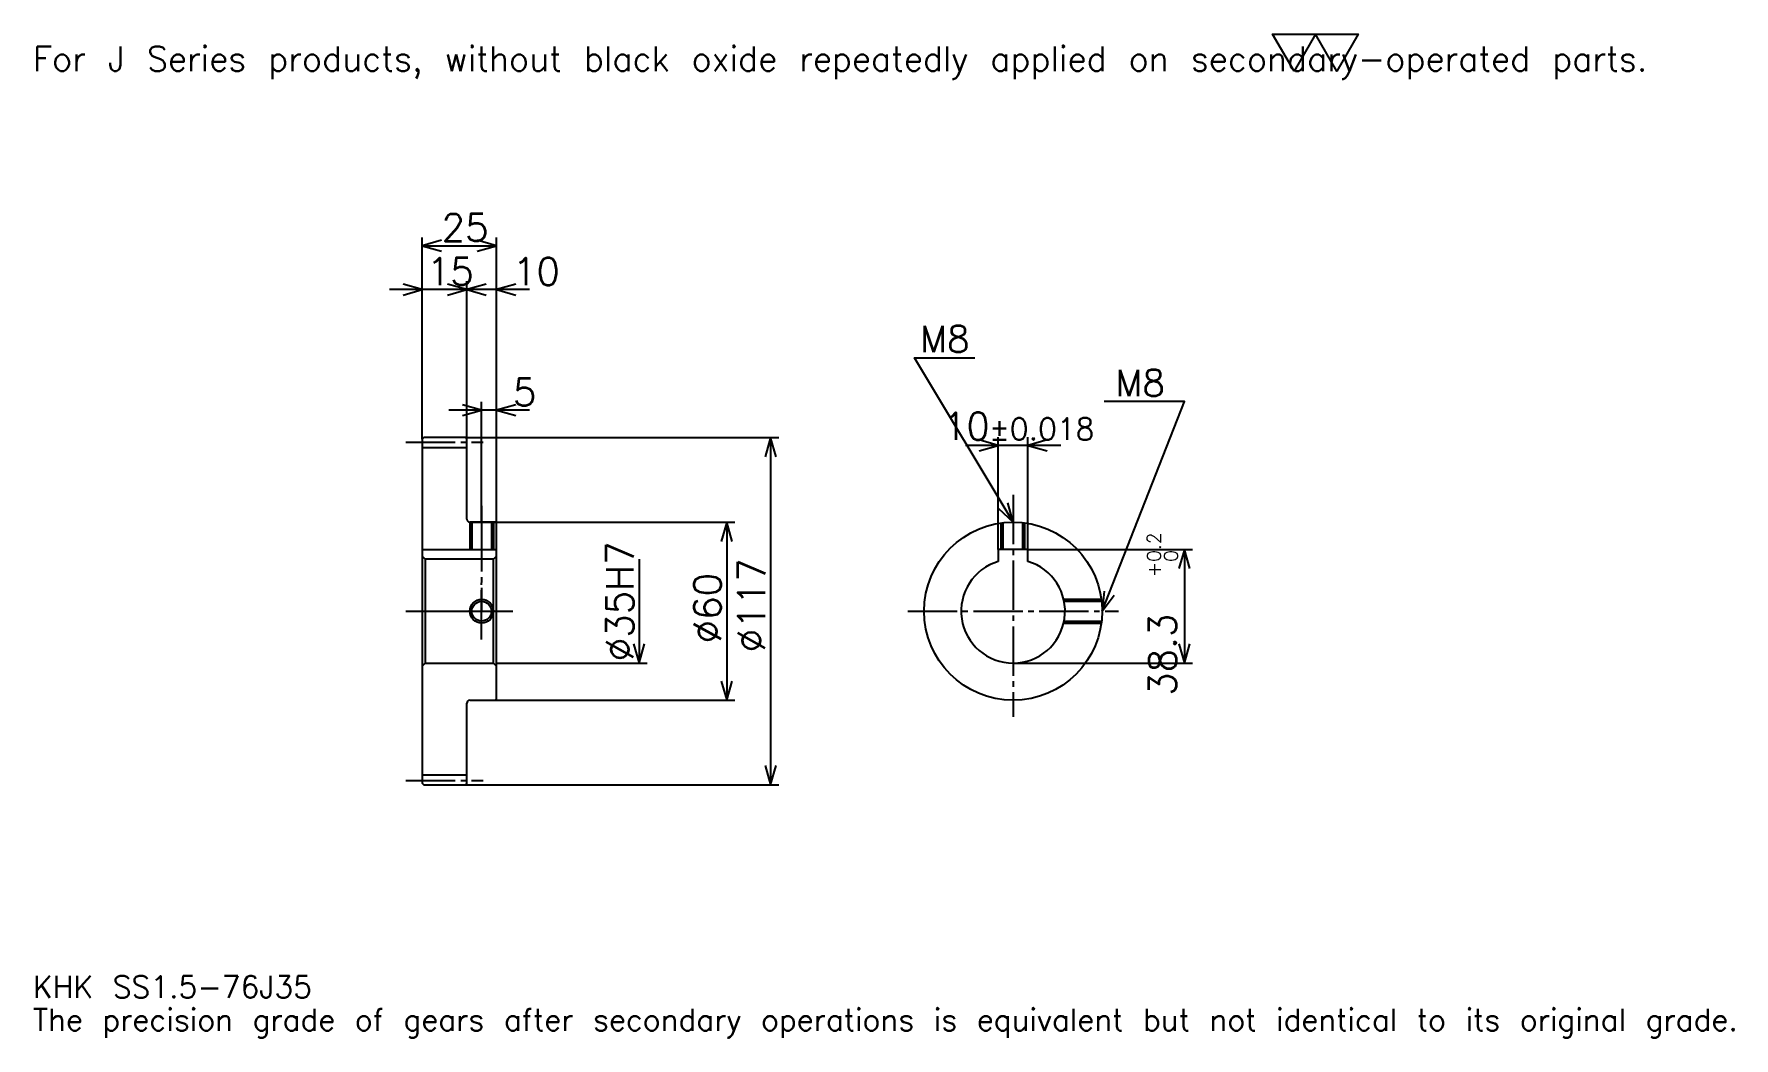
# Model space of a CAD drawing. Extents: x 19 to 592, y 7 to 345.
import ezdxf

# ---------------------------------------------------------------- set-up
doc = ezdxf.new("R2010")
doc.units = 0
doc.linetypes.add('DASHDOT', pattern=[22.173913, 16.630435, -1.847826, 1.847826, -1.847826])
doc.layers.get('0').update_dxf_attribs({"linetype": 'CONTINUOUS'})
doc.layers.add('DASHDOT', color=6, linetype='DASHDOT')
doc.styles.add('KANJI', font='TXT', dxfattribs={"bigfont": 'BIGFONT'})

msp = doc.modelspace()

# ---------------------------------------------------------------- linework, layer by layer
at = {"color": 5}
for p, q in [((149.67392, 209.097824), (149.67392, 276.543457)), ((174.67392, 209.097824), (174.67392, 276.543457)), ((149.67392, 273.771729), (174.67392, 273.771729)), ((175.76088, 258.989136), (138.58696, 258.989136)), ((185.76088, 258.989136), (153.58696, 258.989136)), ((164.67392, 209.097824), (164.67392, 261.760864)), ((185.76088, 218.336945), (158.58696, 218.336945)), ((169.67392, 209.097824), (169.67392, 221.108688)), ((149.67392, 208.597824), (149.67392, 209.097824)), ((164.17392, 209.097824), (174.67392, 209.097824)), ((164.67392, 208.597824), (164.67392, 209.097824)), ((169.67392, 180.597824), (169.67392, 209.097824)), ((169.67392, 180.597824), (169.67392, 209.097824)), ((174.67392, 209.097824), (269.836975, 209.097824)), ((174.67392, 180.097824), (174.67392, 209.097824)), ((267.065216, 209.097824), (267.065216, 92.097824)), ((364.891296, 206.467392), (332.717407, 206.467392)), ((343.804352, 171.397827), (343.804352, 209.239136)), ((353.804352, 171.397827), (353.804352, 209.239136)), ((165.67392, 180.597824), (174.67392, 180.597824)), ((174.67392, 180.597824), (255.054352, 180.597824)), ((252.282623, 180.597824), (252.282623, 120.597824)), ((222.717407, 168.097824), (222.717407, 133.097824)), ((353.804352, 171.397827), (409.293488, 171.397827)), ((406.521759, 171.397827), (406.521759, 133.097824)), ((174.67392, 133.097824), (225.489136, 133.097824)), ((348.804352, 133.097824), (409.293488, 133.097824)), ((165.67392, 120.597824), (174.67392, 120.597824)), ((174.67392, 120.597824), (255.054352, 120.597824)), ((164.17392, 92.097824), (174.67392, 92.097824)), ((174.67392, 92.097824), (269.836975, 92.097824))]:
    msp.add_line(p, q, dxfattribs=at)
at = {"color": 4}
for p, q in [((149.67392, 205.722824), (164.67392, 205.722824)), ((149.67392, 171.397827), (174.67392, 171.397827)), ((150.67392, 168.097824), (150.67392, 133.097824)), ((173.67392, 168.097824), (174.67392, 169.097824)), ((173.67392, 133.097824), (174.67392, 132.097824)), ((149.67392, 95.472824), (164.67392, 95.472824))]:
    msp.add_line(p, q, dxfattribs=at)
at = {"color": 7}
msp.add_lwpolyline([(443.478271, 332.608704), (436.271759, 345.100006), (465.097839, 345.100006), (457.891327, 332.608704), (450.684784, 345.100006), (443.478271, 332.608704)], dxfattribs=at)
at = {"color": 5}
for points in [[(156.141312, 275.619568), (149.67392, 273.771729), (156.141312, 271.92392)], [(168.206528, 271.92392), (174.67392, 273.771729), (168.206528, 275.619568)], [(143.206528, 257.141296), (149.67392, 258.989136), (143.206528, 260.836945)], [(158.206528, 257.141296), (164.67392, 258.989136), (158.206528, 260.836945)], [(171.141312, 260.836945), (164.67392, 258.989136), (171.141312, 257.141296)], [(181.141312, 260.836945), (174.67392, 258.989136), (181.141312, 257.141296)], [(348.804352, 180.597824), (315.543488, 236.032608), (335.869568, 236.032608)], [(163.206528, 216.489136), (169.67392, 218.336945), (163.206528, 220.184784)], [(181.141312, 220.184784), (174.67392, 218.336945), (181.141312, 216.489136)], [(378.804352, 150.597824), (406.521759, 221.25), (379.543518, 221.25)], [(268.913055, 202.630432), (267.065216, 209.097824), (265.217407, 202.630432)], [(337.336975, 204.619568), (343.804352, 206.467392), (337.336975, 208.315216)], [(360.271729, 208.315216), (353.804352, 206.467392), (360.271729, 204.619568)], [(343.892395, 185.192871), (348.804352, 180.597824), (347.061401, 187.094269)], [(254.130432, 174.130432), (252.282623, 180.597824), (250.434784, 174.130432)], [(408.369598, 164.930435), (406.521759, 171.397827), (404.67395, 164.930435)], [(379.446106, 157.29332), (378.804352, 150.597824), (382.886475, 155.943634)], [(220.869568, 139.565216), (222.717407, 133.097824), (224.565216, 139.565216)], [(404.67395, 139.565216), (406.521759, 133.097824), (408.369598, 139.565216)], [(250.434784, 127.065216), (252.282623, 120.597824), (254.130432, 127.065216)], [(265.217407, 98.565216), (267.065216, 92.097824), (268.913055, 98.565216)]]:
    msp.add_lwpolyline(points, dxfattribs=at)
at = {"color": 4}
for points in [[(164.67392, 181.597824), (164.67392, 208.597824), (164.17392, 209.097824), (150.17392, 209.097824), (149.67392, 208.597824), (149.67392, 132.097824)], [(165.67392, 180.597824), (165.67392, 171.397827)], [(165.67392, 120.597824), (174.17392, 120.597824), (174.67392, 121.097824), (174.67392, 180.097824), (174.17392, 180.597824), (165.67392, 180.597824)], [(166.348923, 180.597824), (166.348923, 171.397827)], [(172.998917, 180.597824), (172.998917, 171.397827)], [(173.67392, 180.597824), (173.67392, 171.397827)], [(344.804352, 171.397827), (344.804352, 180.329956)], [(345.47937, 171.397827), (345.47937, 180.412994)], [(352.129333, 171.397827), (352.129333, 180.412994)], [(352.804352, 171.397827), (352.804352, 180.329956)], [(149.67392, 132.097824), (150.67392, 133.097824), (173.67392, 133.097824), (173.67392, 168.097824), (150.67392, 168.097824), (149.67392, 169.097824)], [(353.804352, 167.368332), (353.804352, 171.397827), (343.804352, 171.397827), (343.804352, 167.368332)], [(365.841064, 154.597824), (378.536499, 154.597824)], [(365.985565, 153.922821), (378.619507, 153.922821)], [(365.841064, 146.597824), (378.536499, 146.597824)], [(365.985565, 147.272827), (378.619507, 147.272827)], [(149.67392, 132.097824), (149.67392, 92.597824), (150.17392, 92.097824), (164.17392, 92.097824), (164.67392, 92.597824), (164.67392, 119.597824)]]:
    msp.add_lwpolyline(points, dxfattribs=at)
for centre, radius in [((348.804352, 150.597824), 30), ((169.67392, 150.597824), 3.325)]:
    msp.add_circle(centre, radius, dxfattribs=at)
at = {"color": 7}
msp.add_circle((169.67392, 150.597824), 4, dxfattribs=at)
at = {"color": 4}
for centre, radius, start, end in [((165.67392, 181.597824), 1, 180, 270), ((348.804352, 150.597824), 17.5, 106.601549926, 73.398450074), ((165.67392, 119.597824), 1, 90, 180)]:
    msp.add_arc(centre, radius, start, end, dxfattribs=at)
at = {"layer": 'DASHDOT', "color": 7}
for p, q in [((144.130447, 207.597824), (170.217392, 207.597824)), ((348.804352, 189.83696), (348.804352, 115.054344)), ((169.67392, 180.597824), (169.67392, 150.597824)), ((144.130447, 150.597824), (180.217392, 150.597824)), ((313.260864, 150.597824), (384.347839, 150.597824)), ((144.130447, 93.597824), (170.217392, 93.597824))]:
    msp.add_line(p, q, dxfattribs=at)
for points in [[(169.67392, 186.141296), (169.67392, 165.85434)], [(169.67392, 141.054352), (169.67392, 160.141296)], [(160.130447, 150.597824), (179.217392, 150.597824)]]:
    msp.add_lwpolyline(points, dxfattribs=at)

# ---------------------------------------------------------------- texts
at = {"color": 7, "style": 'KANJI'}
for s, height, p in [('For J Series products, without black oxide repeatedly applied on secondary-operated parts.', 8.315217, (18.47826, 332.608704)), ('25', 9.23913, (156.168488, 275.25)), ('15', 9.23913, (151.168488, 260.467407)), ('10', 9.23913, (180.217392, 260.467407)), ('M8', 8.869566, (317.391296, 237.880432)), ('M8', 8.869566, (383.239136, 223.097824)), ('5', 9.23913, (180.217392, 219.815216)), ('10', 9.23913, (325.113403, 208.315216)), ('%%p0.018', 7.391304, (340.726379, 208.315216)), ('KHK SS1.5-76J35', 7.391304, (18.47826, 20.326086)), ('The precision grade of gears after secondary operations is equivalent but not identical to its original grade.', 7.391304, (18.47826, 9.23913))]:
    msp.add_text(s, height=height, dxfattribs=at).set_placement(p)
for s, height, p in [('%%c35H7', 9.23913, (220.869568, 133.73642)), ('0.2', 4.619565, (398.576111, 167.238281)), ('%%c117', 9.23913, (265.217407, 136.739136)), ('+', 4.619565, (398.576111, 162.064362)), ('0', 4.619565, (404.304382, 167.238281)), ('%%c60', 9.23913, (250.434784, 139.741852)), ('38.3', 9.23913, (403.75, 122.073753))]:
    msp.add_text(s, height=height, rotation=90, dxfattribs=at).set_placement(p)

doc.saveas('drawing.dxf')
